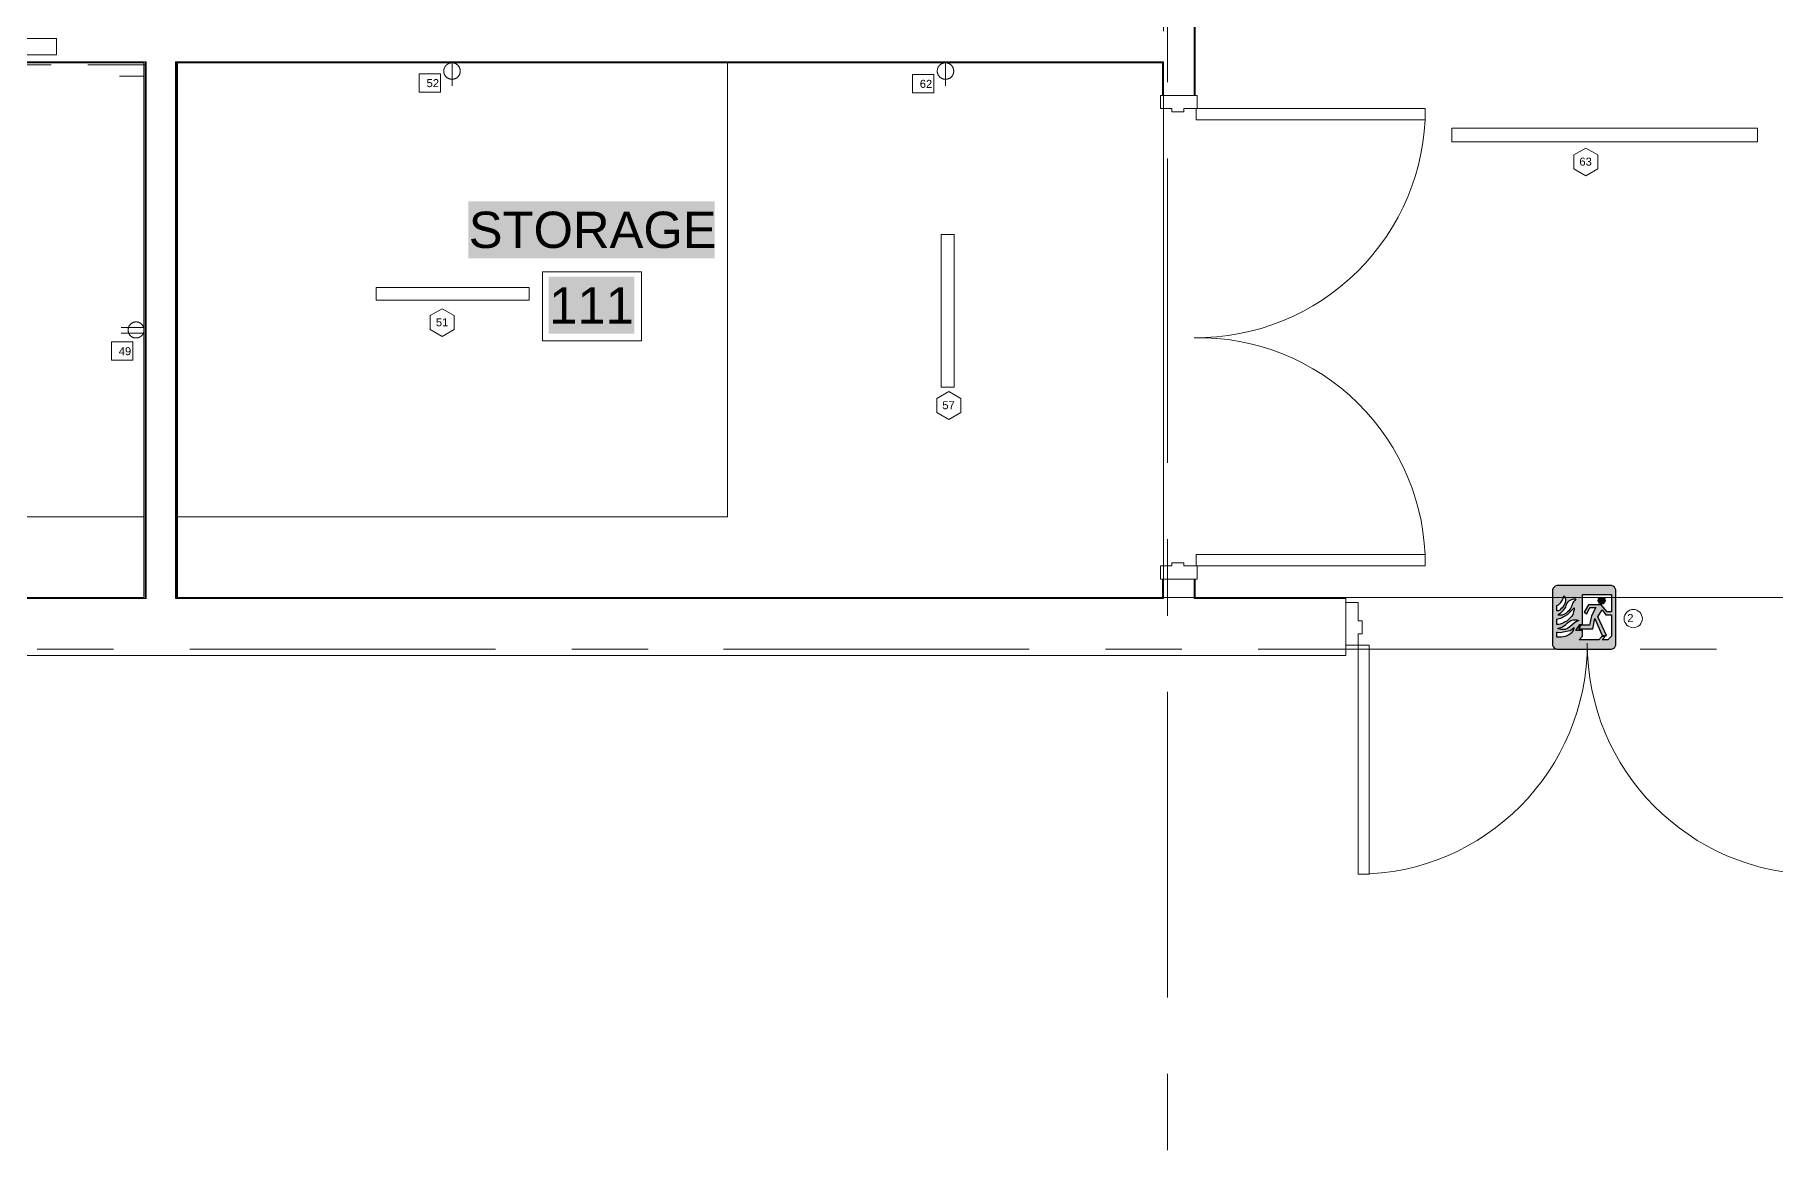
# Model space of a CAD drawing. Header units: inches. Extents: x 0.9 to 36.3, y 0.7 to 23.3.
# Drawn here: x 21.805 to 24.653, y 5.29 to 7.116 of the extents above; entities that cross this region are included whole.
import ezdxf

# ---------------------------------------------------------------- set-up
doc = ezdxf.new("R2010")
doc.units = ezdxf.units.IN
for name, color, linetype, lineweight, true_color in [('Boarder for name', 7, 'Continuous', 5, 0x777777), ('Doors', 7, 'Continuous', 5, 0xf2db9c), ('Lights', 7, 'Continuous', 5, 0xff0a0a), ('Numbering Lights', 1, 'Continuous', 0, 0xff0000), ('PDF_Geometry', 7, 'Continuous', 9, 0x777777)]:
    doc.layers.add(name, color=color, linetype=linetype, lineweight=lineweight, true_color=true_color)
for name, color, linetype, lineweight in [('Numbering receptecles', 170, 'Continuous', 0), ('Numbering Signages', 82, 'Continuous', 0), ('Receptacles', 170, 'Continuous', 0)]:
    doc.layers.add(name, color=color, linetype=linetype, lineweight=lineweight)
doc.layers.add('PDF_Solid Fills', color=7, linetype='Continuous', true_color=0xffffff)
doc.layers.add('PDF_Text', color=7, linetype='Continuous')
doc.layers.add('Signages', color=82, linetype='Continuous')
doc.styles.add('PDF Arial', font='arial.ttf')
doc.styles.get("Standard").update_dxf_attribs({"font": 'arial.ttf'})

msp = doc.modelspace()

# ---------------------------------------------------------------- hatches: boundary and pattern name
at = {"layer": 'Signages', "linetype": 'ByBlock', "ltscale": 0.001, "transparency": 33554559}
h = msp.add_hatch(color=256, dxfattribs=at)
h.paths.add_polyline_path([(24.3698, 6.1741), (24.3763, 6.1659), (24.3853, 6.1659), (24.3853, 6.1312), (24.3796, 6.1254), (24.3703, 6.1254), (24.3752, 6.1304), (24.3693, 6.1304), (24.3645, 6.1254), (24.3322, 6.1254), (24.3379, 6.1312), (24.3379, 6.1406), (24.3272, 6.1406), (24.3335, 6.1505), (24.3379, 6.1505), (24.3379, 6.1947), (24.3094, 6.1947), (24.31, 6.1903), (24.3094, 6.1856), (24.3075, 6.1816), (24.3065, 6.1796), (24.3046, 6.1778), (24.3026, 6.1758), (24.3007, 6.1738), (24.2987, 6.1727), (24.296, 6.1724), (24.296, 6.1815), (24.2987, 6.1826), (24.3009, 6.1844), (24.3026, 6.1865), (24.3046, 6.1894), (24.3056, 6.1915), (24.3072, 6.1947), (24.2887, 6.1947), (24.2887, 6.1167, 0.273363), (24.2957, 6.1098), (24.3456, 6.1098, 0.005194), (24.3457, 6.1176, -0.001433), (24.3457, 6.1198, -0.001433), (24.3457, 6.1176, 0.005194), (24.3458, 6.1098), (24.3856, 6.1098, 0.273363), (24.3925, 6.1167), (24.3925, 6.1947), (24.3853, 6.1947), (24.3853, 6.1708), (24.3782, 6.1708), (24.3682, 6.1826), (24.3479, 6.1826), (24.3408, 6.1703), (24.3448, 6.1678), (24.35, 6.1779), (24.3599, 6.1779), (24.3525, 6.1647), (24.3496, 6.1491), (24.335, 6.1491), (24.3311, 6.1432), (24.3546, 6.1432), (24.358, 6.1599), (24.3703, 6.1323), (24.3772, 6.1323), (24.3632, 6.1626)])
h.paths.add_polyline_path([(24.3317, 6.1567), (24.3278, 6.1551), (24.3241, 6.1526), (24.321, 6.1499), (24.3172, 6.1467), (24.3133, 6.1439), (24.3097, 6.1423), (24.3028, 6.142), (24.2977, 6.1438), (24.3009, 6.145), (24.3038, 6.1461), (24.3057, 6.1468), (24.3082, 6.1484), (24.3105, 6.1504), (24.3132, 6.1528), (24.3157, 6.1546), (24.3186, 6.157), (24.3225, 6.1581), (24.3279, 6.1578)], flags=16)
h.paths.add_polyline_path([(24.3242, 6.1745), (24.3232, 6.1708), (24.3222, 6.1668), (24.3202, 6.1639), (24.3183, 6.162), (24.3144, 6.158), (24.3124, 6.156), (24.3105, 6.155), (24.3085, 6.154), (24.3046, 6.152), (24.3016, 6.151), (24.2987, 6.1501), (24.296, 6.1501), (24.296, 6.159), (24.2997, 6.1599), (24.3026, 6.1609), (24.3046, 6.1619), (24.3065, 6.1628), (24.3085, 6.1639), (24.3104, 6.1649), (24.3114, 6.1658), (24.3135, 6.1668), (24.3153, 6.1687), (24.3173, 6.1707), (24.3193, 6.1727), (24.3213, 6.1747), (24.3232, 6.1767), (24.3242, 6.1777)], flags=16)
h.paths.add_polyline_path([(24.3272, 6.1924), (24.3252, 6.1896), (24.3232, 6.1875), (24.3222, 6.1856), (24.3212, 6.1836), (24.3203, 6.1806), (24.3193, 6.1787), (24.3183, 6.1767), (24.3174, 6.1747), (24.3154, 6.1727), (24.3134, 6.1708), (24.3114, 6.1688), (24.3075, 6.1668), (24.3046, 6.1658), (24.2977, 6.1658), (24.2998, 6.1678), (24.3017, 6.1687), (24.3036, 6.1707), (24.3066, 6.1737), (24.3085, 6.1757), (24.3104, 6.1787), (24.3113, 6.1817), (24.3123, 6.1845), (24.3144, 6.1874), (24.3165, 6.1894), (24.3186, 6.1904), (24.3203, 6.1913), (24.3233, 6.1923)], flags=16)
h.paths.add_polyline_path([(24.3239, 6.1452), (24.3232, 6.1418), (24.3212, 6.1382), (24.3193, 6.1363), (24.3173, 6.1343), (24.3154, 6.1333), (24.3134, 6.1323), (24.3114, 6.1314), (24.3094, 6.1304), (24.3064, 6.1299), (24.3034, 6.1294), (24.296, 6.1294), (24.296, 6.1376), (24.2972, 6.1379), (24.3018, 6.1374), (24.3065, 6.1381), (24.3115, 6.1391), (24.3146, 6.1399), (24.3175, 6.1407), (24.3199, 6.1422), (24.3213, 6.1431)], flags=16)
h.paths.add_polyline_path([(24.2957, 6.214, 0.273363), (24.2887, 6.2071), (24.2887, 6.1947), (24.3072, 6.1947), (24.3075, 6.1953), (24.3076, 6.1973), (24.3093, 6.1952), (24.3094, 6.1947), (24.3379, 6.1947), (24.3379, 6.1993), (24.3853, 6.1993), (24.3853, 6.1947), (24.3925, 6.1947), (24.3925, 6.2071, 0.273363), (24.3856, 6.214)])
msp.add_hatch(color=256, dxfattribs=at).paths.add_polyline_path([(24.3751, 6.1894, 0.323845), (24.3712, 6.1947), (24.3676, 6.1947, 0.323845), (24.3637, 6.1894, 1)])

# ---------------------------------------------------------------- linework, layer by layer
at = {"layer": 'Boarder for name', "linetype": 'ByBlock'}
msp.add_lwpolyline([(22.6363, 6.7277), (22.7979, 6.7277), (22.7979, 6.6144), (22.6363, 6.6144)], close=True, dxfattribs=at)
at = {"layer": 'Doors', "linetype": 'ByBlock'}
for p, q in [((23.6474, 7.0164), (23.7074, 7.0164)), ((23.6474, 6.2247), (23.7074, 6.2247))]:
    msp.add_line(p, q, dxfattribs=at)
for points in [[(23.6474, 7.0164), (23.6474, 6.9947), (23.6657, 6.9947), (23.6657, 6.9897), (23.6857, 6.9897), (23.6857, 6.9947), (23.7074, 6.9947), (23.7074, 7.0164)], [(24.0807, 6.9947), (24.0807, 6.9764), (23.7057, 6.9764), (23.7057, 6.9947)], [(23.6474, 6.2247), (23.7074, 6.2247), (23.7074, 6.2464), (23.6857, 6.2464), (23.6857, 6.2514), (23.6657, 6.2514), (23.6657, 6.2464), (23.6474, 6.2464)], [(24.0807, 6.2464), (24.0807, 6.2647), (23.7057, 6.2647), (23.7057, 6.2464)], [(23.9707, 5.7414), (23.989, 5.7414), (23.989, 6.1164), (23.9707, 6.1164)]]:
    msp.add_lwpolyline(points, close=True, dxfattribs=at)
for points in [[(23.6474, 7.0164), (23.6474, 6.9947), (23.6657, 6.9947), (23.6657, 6.9897), (23.6857, 6.9897), (23.6857, 6.9947), (23.7074, 6.9947), (23.7074, 7.0164)], [(23.6474, 6.2247), (23.6474, 6.2464), (23.6657, 6.2464), (23.6657, 6.2514), (23.6857, 6.2514), (23.6857, 6.2464), (23.7074, 6.2464), (23.7074, 6.2247)]]:
    msp.add_lwpolyline(points, dxfattribs=at)
for points in [[(24.0807, 6.2464, 0.420932), (23.7024, 6.6197, 0.417351), (24.0807, 6.9947)], [(23.9707, 5.7414, 0.413301), (24.3457, 6.1198, 0.413301), (24.7207, 5.7414)]]:
    msp.add_lwpolyline(points, format="xyb", dxfattribs=at)
at = {"layer": 'Lights', "linetype": 'ByBlock'}
for points in [[(24.124, 6.9405), (24.124, 6.9625), (24.624, 6.9625), (24.624, 6.9405)], [(23.3096, 6.5389), (23.2886, 6.5389), (23.2886, 6.7889), (23.3096, 6.7889)], [(22.3641, 6.681), (22.3641, 6.702), (22.6141, 6.702), (22.6141, 6.681)]]:
    msp.add_lwpolyline(points, close=True, dxfattribs=at)
at = {"layer": 'Numbering Lights', "linetype": 'ByBlock', "ltscale": 0.001}
for points in [[(24.3433, 6.9302), (24.3237, 6.9188), (24.3237, 6.8961), (24.3433, 6.8848), (24.363, 6.8961), (24.363, 6.9188)], [(22.4722, 6.6672), (22.4526, 6.6558), (22.4526, 6.6332), (22.4722, 6.6218), (22.4919, 6.6332), (22.4919, 6.6558)], [(23.3009, 6.5315), (23.2813, 6.5202), (23.2813, 6.4975), (23.3009, 6.4861), (23.3206, 6.4975), (23.3206, 6.5202)]]:
    msp.add_lwpolyline(points, close=True, dxfattribs=at)
at = {"layer": 'Numbering receptecles', "linetype": 'ByBlock', "ltscale": 0.001}
for points in [[(22.4344, 7.0517), (22.4694, 7.0517), (22.4694, 7.0218), (22.4344, 7.0218)], [(23.2414, 7.0505), (23.2764, 7.0505), (23.2764, 7.0206), (23.2414, 7.0206)], [(21.9307, 6.6128), (21.9657, 6.6128), (21.9657, 6.583), (21.9307, 6.583)]]:
    msp.add_lwpolyline(points, close=True, dxfattribs=at)
at = {"layer": 'Numbering Signages', "linetype": 'ByBlock', "ltscale": 0.001}
msp.add_circle((24.4209, 6.16), 0.0149, dxfattribs=at)
at = {"layer": 'PDF_Geometry', "linetype": 'ByBlock'}
for points in [[(23.704, 7.0964), (23.704, 7.0597), (23.704, 7.0964), (23.704, 7.0597), (23.704, 7.0964), (23.704, 8.8096), (23.704, 7.0964), (23.704, 8.8096), (23.7024, 8.8096), (23.7024, 7.0964), (23.7024, 7.0597), (23.7024, 7.0164)], [(23.6524, 7.4097), (23.6524, 7.1214), (23.6524, 7.433), (23.7024, 7.433), (23.7024, 7.0964), (23.7024, 7.0597), (23.7024, 7.0164), (23.6524, 7.0164), (23.6524, 7.0597), (23.6524, 7.0714), (22.0358, 7.0714), (22.0358, 6.1931), (23.6524, 6.1931), (23.6524, 6.2247), (23.7024, 6.2247), (23.7024, 6.1931), (23.9507, 6.1931), (23.9507, 6.0998), (20.3292, 6.0998)], [(23.659, 7.163), (23.659, 7.038)], [(21.4858, 7.1097), (21.8408, 7.1097), (21.8408, 7.083), (21.4858, 7.083)], [(20.3142, 7.0714), (20.9441, 7.0714), (20.3125, 7.0714), (20.9441, 7.0714), (20.9441, 7.0697), (20.3158, 7.0697), (20.3158, 6.1947), (21.9841, 6.1947), (21.9841, 7.0697), (21.4858, 7.0697), (21.4858, 7.0714), (21.9874, 7.0714), (21.4858, 7.0714), (21.9858, 7.0714), (21.9858, 6.1931), (21.9858, 7.0714)], [(21.4858, 7.0714), (21.9874, 7.0714), (21.9874, 6.1931), (20.3125, 6.1931)], [(21.9874, 7.0714), (21.9874, 6.1931), (21.9858, 6.1931), (20.3142, 6.1931), (20.3125, 6.1931), (20.3125, 7.0714)], [(21.7374, 6.9247), (21.7374, 7.0664), (21.8324, 7.0664)], [(21.8924, 7.0664), (21.9874, 7.0664), (21.9874, 6.9247)], [(21.9874, 7.0714), (21.9874, 7.0714)], [(23.6524, 6.2247), (23.6524, 6.1931), (23.6507, 6.1931), (23.6507, 6.2247), (23.6507, 6.1931), (22.0374, 6.1931), (22.0358, 6.1931), (22.0358, 7.0714), (23.6524, 7.0714), (23.6524, 7.0597), (23.6524, 6.1931)], [(23.6507, 7.0714), (23.6507, 7.0597), (23.6507, 7.0697), (23.6507, 7.0714), (23.6507, 7.0697), (22.0391, 7.0697), (22.0374, 7.0697), (22.0374, 7.0714), (22.0374, 7.0697), (22.0391, 7.0697), (22.0391, 6.1947), (24.7423, 6.1947)], [(23.6507, 7.0714), (22.0374, 7.0714), (23.6507, 7.0714)], [(22.0374, 7.0714), (22.0374, 6.1931), (22.0374, 7.0714)], [(22.0391, 6.3264), (22.9391, 6.3264), (22.9391, 7.0697)], [(23.6507, 7.0597), (23.6507, 7.0714), (23.6507, 7.0597)], [(21.9841, 7.048), (21.9441, 7.048)], [(23.6507, 7.0164), (23.6507, 7.0597), (23.6507, 7.0164)], [(23.704, 7.0597), (23.704, 7.0164)], [(23.704, 7.0597), (23.704, 7.0164)], [(23.659, 6.9131), (23.659, 6.4147)], [(21.9874, 6.8664), (21.9874, 6.7481)], [(21.9874, 6.6881), (21.9874, 6.5714)], [(21.9874, 6.5114), (21.9874, 6.3931)], [(20.3208, 6.3264), (21.9841, 6.3264)], [(21.8324, 6.1931), (21.7374, 6.1931), (21.7374, 6.3347)], [(21.9874, 6.3347), (21.9874, 6.1931), (21.8924, 6.1931)], [(23.659, 6.2897), (23.659, 6.1647)], [(23.7024, 6.1947), (23.9507, 6.1947), (23.9507, 6.1931), (23.7024, 6.1931), (23.9507, 6.1931), (23.704, 6.1931), (23.704, 6.2247), (23.704, 6.1947), (23.704, 6.2247), (23.704, 6.1931), (23.7024, 6.1931), (23.7024, 6.2247)], [(23.9507, 6.1931), (23.9507, 6.1931)], [(23.9507, 6.1864), (23.9707, 6.1864), (23.9707, 6.1564), (23.9774, 6.1564), (23.9774, 6.1348), (23.9707, 6.1348), (23.9707, 6.1164), (23.9507, 6.1164)], [(21.8091, 6.1098), (21.9341, 6.1098)], [(22.0591, 6.1098), (22.5591, 6.1098)], [(22.6841, 6.1098), (22.8091, 6.1098)], [(22.9324, 6.1098), (23.4324, 6.1098)], [(23.5574, 6.1098), (23.6824, 6.1098)], [(23.8074, 6.1098), (24.3073, 6.1098)], [(24.4323, 6.1098), (24.5573, 6.1098)], [(23.659, 6.0398), (23.659, 5.5398)], [(23.659, 5.4148), (23.659, 5.2898)]]:
    msp.add_lwpolyline(points, dxfattribs=at)
for points in [[(23.6507, 7.0164), (23.6507, 7.0597)], [(23.704, 7.0164), (23.704, 7.0597)], [(23.6507, 6.1947), (23.6507, 6.2247)], [(20.3125, 6.1931), (21.9874, 6.1931)], [(22.0358, 6.1931), (23.6524, 6.1931)], [(23.9707, 6.1864), (23.9507, 6.1864), (23.9507, 6.1164), (23.9707, 6.1164), (23.9707, 6.1348), (23.9774, 6.1348), (23.9774, 6.1564), (23.9707, 6.1564)]]:
    msp.add_lwpolyline(points, close=True, dxfattribs=at)
at = {"layer": 'PDF_Solid Fills', "linetype": 'ByBlock', "transparency": 33554559}
for points in [[(22.5146, 6.7494), (22.9179, 6.7494), (22.5146, 6.8427), (22.9179, 6.8427)], [(22.6463, 6.6261), (22.7863, 6.6261), (22.6463, 6.7194), (22.7863, 6.7194)]]:
    msp.add_solid(points, dxfattribs=at)
at = {"layer": 'Receptacles', "linetype": 'ByBlock'}
for points in [[(21.9467, 6.6367), (21.9834, 6.6367)], [(21.9467, 6.627), (21.9831, 6.627)]]:
    msp.add_lwpolyline(points, dxfattribs=at)
for points, weights, knots in [([(22.4883, 7.0697), (22.4958, 7.0697), (22.5015, 7.0636), (22.5015, 7.056), (22.5015, 7.0485), (22.4958, 7.0428), (22.4883, 7.0428), (22.4807, 7.0428), (22.4746, 7.0485), (22.4746, 7.056), (22.4746, 7.0597), (22.476, 7.0631), (22.4786, 7.0657), (22.4812, 7.0683), (22.4846, 7.0697), (22.4883, 7.0697), (22.4883, 7.0572), (22.4883, 7.0447), (22.4883, 7.0321)], [1, 1, 1, 1, 1, 1, 1, 1, 1, 1, 0.948717948716, 0.948717948716, 1, 0.948717948716, 0.948717948716, 1, 1, 1, 1], [0, 0, 0, 0, 1, 1, 1, 2, 2, 2, 3, 3, 3, 3.789582, 3.789582, 3.789582, 4.579164, 4.579164, 4.579164, 5.579164, 5.579164, 5.579164, 5.579164]), ([(23.2957, 7.0697), (23.3033, 7.0697), (23.309, 7.0636), (23.309, 7.056), (23.309, 7.0485), (23.3033, 7.0428), (23.2957, 7.0428), (23.2881, 7.0428), (23.2821, 7.0485), (23.2821, 7.056), (23.282, 7.0597), (23.2834, 7.0631), (23.286, 7.0657), (23.2886, 7.0683), (23.292, 7.0697), (23.2957, 7.0697), (23.2957, 7.0572), (23.2957, 7.0447), (23.2957, 7.0321)], [1, 1, 1, 1, 1, 1, 1, 1, 1, 1, 0.948717948716, 0.948717948716, 1, 0.948717948716, 0.948717948716, 1, 1, 1, 1], [0, 0, 0, 0, 1, 1, 1, 2, 2, 2, 3, 3, 3, 3.789582, 3.789582, 3.789582, 4.579164, 4.579164, 4.579164, 5.579164, 5.579164, 5.579164, 5.579164]), ([(21.9841, 6.6322), (21.9841, 6.6287), (21.9828, 6.6255), (21.9803, 6.623), (21.9779, 6.6206), (21.9746, 6.6193), (21.9712, 6.6193), (21.9638, 6.6193), (21.9582, 6.6248), (21.9582, 6.6322), (21.9582, 6.6396), (21.9638, 6.6456), (21.9712, 6.6456), (21.9782, 6.6456), (21.9841, 6.6396), (21.9841, 6.6322)], [1, 0.948448710105, 0.948448710105, 1, 0.948448710105, 0.948448710105, 1, 1, 1, 1, 1, 1, 1, 1, 1, 1], [0, 0, 0, 0, 0.79168, 0.79168, 0.79168, 1.583359, 1.583359, 1.583359, 2.583359, 2.583359, 2.583359, 3.583359, 3.583359, 3.583359, 4.583359, 4.583359, 4.583359, 4.583359])]:
    msp.add_rational_spline(points, weights, degree=3, knots=knots, dxfattribs=at)
at = {"layer": 'Signages', "linetype": 'ByBlock', "elevation": -2.7249}
for points in [[(24.3925, 6.2071, 0.273363), (24.3856, 6.214), (24.2957, 6.214, 0.273363), (24.2887, 6.2071), (24.2887, 6.1167, 0.273363), (24.2957, 6.1098), (24.3856, 6.1098, 0.273363), (24.3925, 6.1167), (24.3925, 6.2071, 0.273363)], [(24.3751, 6.1894, -1), (24.3637, 6.1894, -1), (24.3751, 6.1894, -1)]]:
    msp.add_lwpolyline(points, format="xyb", close=True, dxfattribs=at)
for points in [[(24.3093, 6.1952), (24.31, 6.1903), (24.3094, 6.1856), (24.3075, 6.1816), (24.3065, 6.1796), (24.3046, 6.1778), (24.3026, 6.1758), (24.3007, 6.1738), (24.2987, 6.1727), (24.296, 6.1724), (24.296, 6.1815), (24.2987, 6.1826), (24.3009, 6.1844), (24.3026, 6.1865), (24.3046, 6.1894), (24.3056, 6.1915), (24.3075, 6.1953), (24.3076, 6.1973), (24.3093, 6.1952)], [(24.3272, 6.1924), (24.3252, 6.1896), (24.3232, 6.1875), (24.3222, 6.1856), (24.3212, 6.1836), (24.3203, 6.1806), (24.3193, 6.1787), (24.3183, 6.1767), (24.3174, 6.1747), (24.3154, 6.1727), (24.3134, 6.1708), (24.3114, 6.1688), (24.3075, 6.1668), (24.3046, 6.1658), (24.2977, 6.1658), (24.2998, 6.1678), (24.3017, 6.1687), (24.3036, 6.1707), (24.3066, 6.1737), (24.3085, 6.1757), (24.3104, 6.1787), (24.3113, 6.1817), (24.3123, 6.1845), (24.3144, 6.1874), (24.3165, 6.1894), (24.3186, 6.1904), (24.3203, 6.1913), (24.3233, 6.1923), (24.3272, 6.1924)], [(24.3379, 6.1993), (24.3853, 6.1993), (24.3853, 6.1708), (24.3782, 6.1708), (24.3682, 6.1826), (24.3479, 6.1826), (24.3408, 6.1703), (24.3448, 6.1678), (24.35, 6.1779), (24.3599, 6.1779), (24.3525, 6.1647), (24.3496, 6.1491), (24.335, 6.1491), (24.3311, 6.1432), (24.3546, 6.1432), (24.358, 6.1599), (24.3703, 6.1323), (24.3772, 6.1323), (24.3632, 6.1626), (24.3698, 6.1741), (24.3763, 6.1659), (24.3853, 6.1659), (24.3853, 6.1312), (24.3796, 6.1254), (24.3703, 6.1254), (24.3752, 6.1304), (24.3693, 6.1304), (24.3645, 6.1254), (24.3322, 6.1254), (24.3379, 6.1312), (24.3379, 6.1406), (24.3272, 6.1406), (24.3335, 6.1505), (24.3379, 6.1505), (24.3379, 6.1993)], [(24.3242, 6.1777), (24.3242, 6.1745), (24.3232, 6.1708), (24.3222, 6.1668), (24.3202, 6.1639), (24.3183, 6.162), (24.3144, 6.158), (24.3124, 6.156), (24.3105, 6.155), (24.3085, 6.154), (24.3046, 6.152), (24.3016, 6.151), (24.2987, 6.1501), (24.296, 6.1501), (24.296, 6.159), (24.2997, 6.1599), (24.3026, 6.1609), (24.3046, 6.1619), (24.3065, 6.1628), (24.3085, 6.1639), (24.3104, 6.1649), (24.3114, 6.1658), (24.3135, 6.1668), (24.3153, 6.1687), (24.3173, 6.1707), (24.3193, 6.1727), (24.3213, 6.1747), (24.3232, 6.1767), (24.3242, 6.1777)], [(24.3225, 6.1581), (24.3279, 6.1578), (24.3317, 6.1567), (24.3278, 6.1551), (24.3241, 6.1526), (24.321, 6.1499), (24.3172, 6.1467), (24.3133, 6.1439), (24.3097, 6.1423), (24.3028, 6.142), (24.2977, 6.1438), (24.3009, 6.145), (24.3038, 6.1461), (24.3057, 6.1468), (24.3082, 6.1484), (24.3105, 6.1504), (24.3132, 6.1528), (24.3157, 6.1546), (24.3186, 6.157), (24.3225, 6.1581)], [(24.3239, 6.1452), (24.3232, 6.1418), (24.3212, 6.1382), (24.3193, 6.1363), (24.3173, 6.1343), (24.3154, 6.1333), (24.3134, 6.1323), (24.3114, 6.1314), (24.3094, 6.1304), (24.3064, 6.1299), (24.3034, 6.1294), (24.296, 6.1294), (24.296, 6.1376), (24.2972, 6.1379), (24.3018, 6.1374), (24.3065, 6.1381), (24.3115, 6.1391), (24.3146, 6.1399), (24.3175, 6.1407), (24.3199, 6.1422), (24.3213, 6.1431), (24.3239, 6.1452)]]:
    msp.add_lwpolyline(points, close=True, dxfattribs=at)

# ---------------------------------------------------------------- texts
at = {"layer": 'Numbering Lights', "linetype": 'ByBlock', "ltscale": 0.001}
for s, p in [('63', (24.3328, 6.9014)), ('51', (22.4617, 6.6384)), ('57', (23.2904, 6.5027))]:
    msp.add_text(s, height=0.01309, dxfattribs=at).set_placement(p)
at = {"layer": 'Numbering receptecles', "linetype": 'ByBlock', "ltscale": 0.001}
for s, p in [('52', (22.4465, 7.0299)), ('62', (23.2535, 7.0287)), ('49', (21.9428, 6.5911))]:
    msp.add_text(s, height=0.01309, dxfattribs=at).set_placement(p)
at = {"layer": 'Numbering Signages', "linetype": 'ByBlock', "ltscale": 0.001}
msp.add_text('2', height=0.0131, dxfattribs=at).set_placement((24.4112, 6.1543))
at = {"layer": 'PDF_Text', "linetype": 'ByBlock', "char_height": 0.05939, "attachment_point": 4, "style": 'PDF Arial'}
for s, insert in [('STORAGE', (22.5155, 6.7959)), ('111', (22.6472, 6.6725))]:
    msp.add_mtext(s, dxfattribs=dict(at, insert=insert))

doc.saveas('drawing.dxf')
